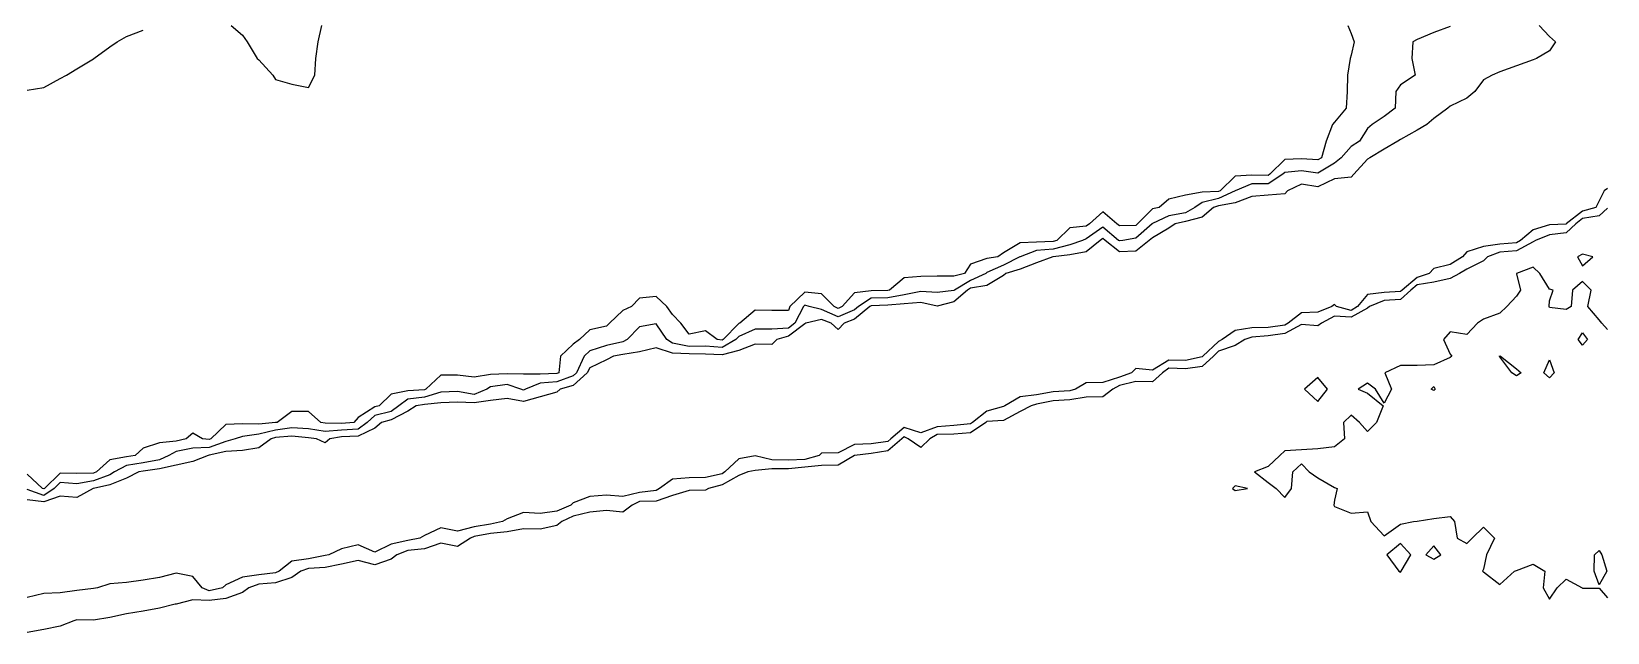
# Model space of a CAD drawing. Header units: metres. Extents: x 2681030 to 2681330, y 1246000 to 1246290.
# Drawn here: x 2681282.38 to 2681330, y 1246236.4 to 1246254.57 of the extents above; entities that cross this region are included whole.
import ezdxf

# ---------------------------------------------------------------- set-up
doc = ezdxf.new("R2010")
doc.units = ezdxf.units.M
doc.layers.add('BASIS_HOEHENLINIEN', color=8, linetype='Continuous')

msp = doc.modelspace()

# ---------------------------------------------------------------- linework, layer by layer
at = {"layer": 'BASIS_HOEHENLINIEN'}
for points, elevation in [([(2681322.157, 1246254.75), (2681322.25, 1246254.506), (2681322.347, 1246254.25), (2681322.25, 1246253.848), (2681322.224, 1246253.75), (2681322.145, 1246253.25), (2681322.13, 1246252.75), (2681322.108, 1246252.25), (2681321.75, 1246251.824), (2681321.696, 1246251.75), (2681321.5, 1246251.25), (2681321.356, 1246250.75), (2681321.25, 1246250.688), (2681320.75, 1246250.712), (2681320.25, 1246250.697), (2681319.801, 1246250.25), (2681319.75, 1246250.217), (2681319.25, 1246250.218), (2681318.75, 1246250.196), (2681318.299, 1246249.75), (2681318.25, 1246249.727), (2681317.75, 1246249.708), (2681317.25, 1246249.615), (2681316.75, 1246249.493), (2681316.456, 1246249.25), (2681316.25, 1246249.207), (2681315.8, 1246248.75), (2681315.75, 1246248.706), (2681315.25, 1246248.69), (2681315.174, 1246248.75), (2681314.75, 1246249.111), (2681314.346, 1246248.75), (2681314.25, 1246248.683), (2681313.75, 1246248.634), (2681313.357, 1246248.25), (2681313.25, 1246248.214), (2681312.75, 1246248.2), (2681312.25, 1246248.178), (2681311.75, 1246247.871), (2681311.58, 1246247.75), (2681311.25, 1246247.702), (2681310.75, 1246247.533), (2681310.568, 1246247.25), (2681310.25, 1246247.173), (2681309.75, 1246247.17), (2681309.25, 1246247.155), (2681308.75, 1246247.122), (2681308.303, 1246246.75), (2681308.25, 1246246.737), (2681307.75, 1246246.73), (2681307.25, 1246246.667), (2681306.876, 1246246.25), (2681306.75, 1246246.193), (2681306.631, 1246246.25), (2681306.25, 1246246.636), (2681305.75, 1246246.682), (2681305.298, 1246246.25), (2681305.25, 1246246.134), (2681304.75, 1246246.136), (2681304.25, 1246246.143), (2681303.783, 1246245.75), (2681303.75, 1246245.735), (2681303.283, 1246245.25), (2681303.25, 1246245.23), (2681303.095, 1246245.25), (2681302.75, 1246245.514), (2681302.25, 1246245.415), (2681301.999, 1246245.75), (2681301.75, 1246246.009), (2681301.58, 1246246.25), (2681301.25, 1246246.557), (2681300.75, 1246246.504), (2681300.514, 1246246.25), (2681300.25, 1246246.128), (2681299.845, 1246245.75), (2681299.75, 1246245.653), (2681299.25, 1246245.544), (2681298.942, 1246245.25), (2681298.75, 1246245.11), (2681298.362, 1246244.75), (2681298.316, 1246244.25), (2681298.25, 1246244.224), (2681297.75, 1246244.206), (2681297.25, 1246244.203), (2681296.75, 1246244.215), (2681296.25, 1246244.199), (2681295.75, 1246244.116), (2681295.25, 1246244.181), (2681294.75, 1246244.179), (2681294.297, 1246243.75), (2681294.25, 1246243.733), (2681293.75, 1246243.707), (2681293.25, 1246243.601), (2681292.889, 1246243.25), (2681292.75, 1246243.221), (2681292.25, 1246242.894), (2681292.117, 1246242.75), (2681291.75, 1246242.716), (2681291.25, 1246242.724), (2681291.124, 1246242.75), (2681290.75, 1246243.077), (2681290.25, 1246243.081), (2681289.802, 1246242.75), (2681289.75, 1246242.741), (2681289.25, 1246242.691), (2681288.75, 1246242.703), (2681288.25, 1246242.682), (2681287.802, 1246242.25), (2681287.75, 1246242.229), (2681287.546, 1246242.25), (2681287.25, 1246242.42), (2681287.057, 1246242.25), (2681286.75, 1246242.186), (2681286.25, 1246242.126), (2681285.75, 1246241.968), (2681285.512, 1246241.75), (2681285.25, 1246241.707), (2681284.75, 1246241.622), (2681284.344, 1246241.25), (2681284.25, 1246241.212), (2681283.75, 1246241.2), (2681283.25, 1246241.215), (2681282.77, 1246240.75), (2681282.75, 1246240.737), (2681282.716, 1246240.75), (2681282.25, 1246241.181)], 429.5), ([(2681327.935, 1246254.75), (2681328.25, 1246254.418), (2681328.43, 1246254.25), (2681328.25, 1246253.979), (2681327.858, 1246253.75), (2681327.75, 1246253.711), (2681327.25, 1246253.53), (2681326.75, 1246253.35), (2681326.516, 1246253.25), (2681326.25, 1246253.104), (2681325.996, 1246252.75), (2681325.75, 1246252.546), (2681325.25, 1246252.306), (2681325.173, 1246252.25), (2681324.75, 1246251.936), (2681324.542, 1246251.75), (2681324.25, 1246251.584), (2681323.75, 1246251.303), (2681323.664, 1246251.25), (2681323.25, 1246251.01), (2681322.823, 1246250.75), (2681322.75, 1246250.702), (2681322.334, 1246250.25), (2681322.25, 1246250.164), (2681321.75, 1246250.111), (2681321.25, 1246249.872), (2681320.75, 1246249.955), (2681320.335, 1246249.75), (2681320.25, 1246249.657), (2681319.75, 1246249.623), (2681319.25, 1246249.581), (2681318.75, 1246249.391), (2681318.25, 1246249.3), (2681318.093, 1246249.25), (2681317.75, 1246248.951), (2681317.25, 1246248.823), (2681316.936, 1246248.75), (2681316.75, 1246248.618), (2681316.25, 1246248.332), (2681316.155, 1246248.25), (2681315.75, 1246247.929), (2681315.25, 1246247.904), (2681314.819, 1246248.25), (2681314.75, 1246248.308), (2681314.67, 1246248.25), (2681314.25, 1246247.906), (2681313.75, 1246247.815), (2681313.25, 1246247.751), (2681313.239, 1246247.75), (2681312.75, 1246247.573), (2681312.25, 1246247.378), (2681311.818, 1246247.25), (2681311.75, 1246247.194), (2681311.25, 1246246.888), (2681310.75, 1246246.804), (2681310.659, 1246246.75), (2681310.25, 1246246.393), (2681309.75, 1246246.264), (2681309.25, 1246246.377), (2681308.75, 1246246.338), (2681308.25, 1246246.294), (2681307.75, 1246246.275), (2681307.712, 1246246.25), (2681307.25, 1246245.865), (2681306.94, 1246245.75), (2681306.75, 1246245.56), (2681306.541, 1246245.75), (2681306.25, 1246245.855), (2681305.772, 1246245.75), (2681305.75, 1246245.73), (2681305.25, 1246245.351), (2681304.896, 1246245.25), (2681304.75, 1246245.1), (2681304.25, 1246245.113), (2681303.75, 1246244.922), (2681303.25, 1246244.787), (2681302.75, 1246244.807), (2681302.25, 1246244.826), (2681301.75, 1246244.843), (2681301.25, 1246245.003), (2681300.75, 1246244.886), (2681300.25, 1246244.802), (2681299.97, 1246244.75), (2681299.75, 1246244.639), (2681299.25, 1246244.403), (2681299.165, 1246244.25), (2681298.75, 1246243.86), (2681298.349, 1246243.75), (2681298.25, 1246243.661), (2681297.75, 1246243.52), (2681297.25, 1246243.385), (2681296.75, 1246243.469), (2681296.25, 1246243.41), (2681295.75, 1246243.34), (2681295.25, 1246243.365), (2681294.75, 1246243.345), (2681294.25, 1246243.291), (2681293.999, 1246243.25), (2681293.75, 1246243.086), (2681293.25, 1246242.828), (2681292.958, 1246242.75), (2681292.75, 1246242.579), (2681292.25, 1246242.334), (2681291.75, 1246242.313), (2681291.396, 1246242.25), (2681291.25, 1246242.136), (2681290.989, 1246242.25), (2681290.75, 1246242.283), (2681290.25, 1246242.328), (2681289.75, 1246242.289), (2681289.623, 1246242.25), (2681289.25, 1246241.983), (2681288.75, 1246241.901), (2681288.25, 1246241.867), (2681287.75, 1246241.754), (2681287.72, 1246241.75), (2681287.25, 1246241.57), (2681286.75, 1246241.452), (2681286.25, 1246241.35), (2681285.75, 1246241.272), (2681285.627, 1246241.25), (2681285.25, 1246241.058), (2681284.75, 1246240.865), (2681284.25, 1246240.751), (2681284.247, 1246240.75), (2681283.75, 1246240.478), (2681283.25, 1246240.522), (2681282.75, 1246240.346), (2681282.25, 1246240.406)], 428.5), ([(2681325.25, 1246254.712), (2681324.75, 1246254.531), (2681324.25, 1246254.321), (2681324.114, 1246254.25), (2681324.084, 1246253.75), (2681324.188, 1246253.25), (2681323.75, 1246252.952), (2681323.604, 1246252.75), (2681323.589, 1246252.25), (2681323.25, 1246251.993), (2681322.89, 1246251.75), (2681322.75, 1246251.633), (2681322.504, 1246251.25), (2681322.25, 1246251.088), (2681321.957, 1246250.75), (2681321.75, 1246250.582), (2681321.25, 1246250.288), (2681320.75, 1246250.352), (2681320.25, 1246250.308), (2681320.192, 1246250.25), (2681319.75, 1246249.965), (2681319.25, 1246249.958), (2681318.753, 1246249.75), (2681318.75, 1246249.748), (2681318.25, 1246249.513), (2681317.75, 1246249.4), (2681317.53, 1246249.25), (2681317.25, 1246249.086), (2681316.75, 1246248.996), (2681316.25, 1246248.76), (2681316.24, 1246248.75), (2681315.75, 1246248.321), (2681315.359, 1246248.25), (2681315.25, 1246248.233), (2681315.229, 1246248.25), (2681314.75, 1246248.655), (2681314.25, 1246248.296), (2681314.14, 1246248.25), (2681313.75, 1246248.121), (2681313.25, 1246247.982), (2681312.75, 1246247.949), (2681312.25, 1246247.755), (2681312.244, 1246247.75), (2681311.75, 1246247.501), (2681311.25, 1246247.282), (2681311.211, 1246247.25), (2681310.75, 1246247.039), (2681310.267, 1246246.75), (2681310.25, 1246246.735), (2681309.75, 1246246.675), (2681309.25, 1246246.702), (2681308.75, 1246246.61), (2681308.25, 1246246.515), (2681307.75, 1246246.503), (2681307.367, 1246246.25), (2681307.25, 1246246.153), (2681306.75, 1246245.941), (2681306.25, 1246246.163), (2681305.878, 1246246.25), (2681305.75, 1246246.288), (2681305.71, 1246246.25), (2681305.441, 1246245.75), (2681305.25, 1246245.599), (2681304.75, 1246245.572), (2681304.25, 1246245.571), (2681303.75, 1246245.346), (2681303.657, 1246245.25), (2681303.25, 1246245.009), (2681302.75, 1246245.052), (2681302.25, 1246245.046), (2681301.75, 1246245.141), (2681301.577, 1246245.25), (2681301.25, 1246245.731), (2681300.75, 1246245.639), (2681300.378, 1246245.25), (2681300.25, 1246245.18), (2681299.75, 1246245.074), (2681299.25, 1246244.908), (2681299.077, 1246244.75), (2681298.851, 1246244.25), (2681298.75, 1246244.155), (2681298.25, 1246243.976), (2681297.75, 1246243.93), (2681297.308, 1246243.75), (2681297.25, 1246243.721), (2681297.169, 1246243.75), (2681296.75, 1246243.893), (2681296.25, 1246243.823), (2681296.135, 1246243.75), (2681295.75, 1246243.588), (2681295.25, 1246243.679), (2681294.75, 1246243.666), (2681294.25, 1246243.512), (2681293.75, 1246243.455), (2681293.483, 1246243.25), (2681293.25, 1246243.075), (2681292.75, 1246242.955), (2681292.524, 1246242.75), (2681292.25, 1246242.549), (2681291.75, 1246242.515), (2681291.25, 1246242.471), (2681290.75, 1246242.558), (2681290.25, 1246242.582), (2681289.75, 1246242.515), (2681289.25, 1246242.395), (2681288.75, 1246242.324), (2681288.535, 1246242.25), (2681288.25, 1246242.171), (2681287.75, 1246241.992), (2681287.25, 1246241.973), (2681286.75, 1246241.87), (2681286.532, 1246241.75), (2681286.25, 1246241.618), (2681285.75, 1246241.53), (2681285.25, 1246241.445), (2681284.891, 1246241.25), (2681284.75, 1246241.163), (2681284.25, 1246240.982), (2681283.75, 1246240.887), (2681283.25, 1246240.927), (2681283.067, 1246240.75), (2681282.75, 1246240.541), (2681282.25, 1246240.723)], 429), ([(2681282.25, 1246252.793), (2681282.75, 1246252.877), (2681283.25, 1246253.141), (2681283.435, 1246253.25), (2681283.75, 1246253.436), (2681284.25, 1246253.743), (2681284.259, 1246253.75), (2681284.75, 1246254.104), (2681284.97, 1246254.25), (2681285.25, 1246254.416), (2681285.75, 1246254.605)], 429.5), ([(2681288.414, 1246254.75), (2681288.75, 1246254.452), (2681288.894, 1246254.25), (2681289.199, 1246253.75), (2681289.25, 1246253.709), (2681289.673, 1246253.25), (2681289.75, 1246253.111), (2681290.25, 1246252.969), (2681290.75, 1246252.869), (2681290.938, 1246253.25), (2681290.975, 1246253.75), (2681291.037, 1246254.25), (2681291.147, 1246254.75)], 429.5), ([(2681330, 1246249.821), (2681329.904, 1246249.75), (2681329.75, 1246249.444), (2681329.647, 1246249.25), (2681329.25, 1246249.138), (2681328.754, 1246248.75), (2681328.75, 1246248.746), (2681328.25, 1246248.724), (2681327.75, 1246248.567), (2681327.367, 1246248.25), (2681327.25, 1246248.182), (2681326.75, 1246248.135), (2681326.25, 1246248.062), (2681325.75, 1246247.902), (2681325.617, 1246247.75), (2681325.25, 1246247.522), (2681324.75, 1246247.4), (2681324.611, 1246247.25), (2681324.25, 1246247.13), (2681323.801, 1246246.75), (2681323.75, 1246246.702), (2681323.25, 1246246.673), (2681322.75, 1246246.614), (2681322.447, 1246246.25), (2681322.25, 1246246.132), (2681321.81, 1246246.25), (2681321.75, 1246246.313), (2681321.672, 1246246.25), (2681321.25, 1246246.081), (2681320.75, 1246246.062), (2681320.351, 1246245.75), (2681320.25, 1246245.69), (2681319.75, 1246245.62), (2681319.25, 1246245.608), (2681318.75, 1246245.524), (2681318.355, 1246245.25), (2681318.25, 1246245.199), (2681317.772, 1246244.75), (2681317.75, 1246244.73), (2681317.25, 1246244.62), (2681316.75, 1246244.627), (2681316.25, 1246244.329), (2681315.75, 1246244.382), (2681315.619, 1246244.25), (2681315.25, 1246244.118), (2681314.75, 1246243.951), (2681314.25, 1246243.944), (2681313.927, 1246243.75), (2681313.75, 1246243.701), (2681313.25, 1246243.669), (2681312.75, 1246243.587), (2681312.25, 1246243.524), (2681311.788, 1246243.25), (2681311.75, 1246243.227), (2681311.25, 1246243.093), (2681310.808, 1246242.75), (2681310.75, 1246242.71), (2681310.25, 1246242.654), (2681309.75, 1246242.616), (2681309.25, 1246242.438), (2681308.75, 1246242.593), (2681308.342, 1246242.25), (2681308.25, 1246242.174), (2681307.75, 1246242.097), (2681307.25, 1246242.079), (2681306.75, 1246241.831), (2681306.25, 1246241.818), (2681306.176, 1246241.75), (2681305.75, 1246241.628), (2681305.25, 1246241.608), (2681304.75, 1246241.621), (2681304.25, 1246241.741), (2681303.75, 1246241.643), (2681303.332, 1246241.25), (2681303.25, 1246241.194), (2681302.75, 1246241.085), (2681302.25, 1246241.075), (2681301.75, 1246241.037), (2681301.355, 1246240.75), (2681301.25, 1246240.695), (2681300.75, 1246240.625), (2681300.25, 1246240.51), (2681299.75, 1246240.546), (2681299.25, 1246240.505), (2681298.75, 1246240.32), (2681298.679, 1246240.25), (2681298.25, 1246240.067), (2681297.75, 1246239.991), (2681297.25, 1246240.024), (2681296.75, 1246239.837), (2681296.614, 1246239.75), (2681296.25, 1246239.67), (2681295.75, 1246239.592), (2681295.25, 1246239.46), (2681294.75, 1246239.559), (2681294.25, 1246239.326), (2681294.11, 1246239.25), (2681293.75, 1246239.179), (2681293.25, 1246239.07), (2681292.75, 1246238.823), (2681292.25, 1246239.051), (2681291.75, 1246238.925), (2681291.365, 1246238.75), (2681291.25, 1246238.722), (2681290.75, 1246238.622), (2681290.25, 1246238.552), (2681289.858, 1246238.25), (2681289.75, 1246238.197), (2681289.25, 1246238.142), (2681288.75, 1246238.071), (2681288.25, 1246237.835), (2681288.154, 1246237.75), (2681287.75, 1246237.657), (2681287.533, 1246237.75), (2681287.25, 1246238.091), (2681286.75, 1246238.196), (2681286.25, 1246238.058), (2681285.75, 1246237.982), (2681285.25, 1246237.912), (2681284.75, 1246237.867), (2681284.375, 1246237.75), (2681284.25, 1246237.723), (2681283.75, 1246237.668), (2681283.25, 1246237.595), (2681282.75, 1246237.58), (2681282.25, 1246237.454)], 428), ([(2681330, 1246249.228), (2681329.75, 1246248.998), (2681329.25, 1246248.913), (2681329.042, 1246248.75), (2681328.75, 1246248.477), (2681328.25, 1246248.415), (2681327.825, 1246248.25), (2681327.75, 1246248.205), (2681327.25, 1246247.937), (2681326.75, 1246247.897), (2681326.378, 1246247.75), (2681326.25, 1246247.629), (2681325.75, 1246247.377), (2681325.529, 1246247.25), (2681325.25, 1246247.102), (2681324.75, 1246246.993), (2681324.25, 1246246.91), (2681324.06, 1246246.75), (2681323.75, 1246246.462), (2681323.25, 1246246.436), (2681322.81, 1246246.25), (2681322.75, 1246246.197), (2681322.25, 1246245.927), (2681321.75, 1246245.957), (2681321.354, 1246245.75), (2681321.25, 1246245.664), (2681320.75, 1246245.705), (2681320.25, 1246245.432), (2681319.75, 1246245.365), (2681319.25, 1246245.324), (2681319.038, 1246245.25), (2681318.75, 1246245.074), (2681318.25, 1246244.899), (2681318.091, 1246244.75), (2681317.75, 1246244.442), (2681317.25, 1246244.371), (2681316.75, 1246244.391), (2681316.551, 1246244.25), (2681316.25, 1246243.975), (2681315.75, 1246243.983), (2681315.25, 1246243.86), (2681315.051, 1246243.75), (2681314.75, 1246243.519), (2681314.25, 1246243.51), (2681313.75, 1246243.431), (2681313.25, 1246243.4), (2681312.75, 1246243.297), (2681312.587, 1246243.25), (2681312.25, 1246243.077), (2681311.75, 1246242.804), (2681311.25, 1246242.776), (2681311.216, 1246242.75), (2681310.75, 1246242.432), (2681310.25, 1246242.395), (2681309.75, 1246242.382), (2681309.523, 1246242.25), (2681309.25, 1246241.989), (2681308.866, 1246242.25), (2681308.75, 1246242.308), (2681308.681, 1246242.25), (2681308.25, 1246241.894), (2681307.75, 1246241.808), (2681307.25, 1246241.753), (2681307.244, 1246241.75), (2681306.75, 1246241.46), (2681306.25, 1246241.449), (2681305.75, 1246241.395), (2681305.25, 1246241.341), (2681304.75, 1246241.348), (2681304.25, 1246241.298), (2681304.025, 1246241.25), (2681303.75, 1246241.145), (2681303.25, 1246240.862), (2681302.833, 1246240.75), (2681302.75, 1246240.704), (2681302.25, 1246240.689), (2681301.75, 1246240.54), (2681301.25, 1246240.367), (2681300.75, 1246240.359), (2681300.525, 1246240.25), (2681300.25, 1246240.035), (2681299.75, 1246240.084), (2681299.25, 1246240.033), (2681298.75, 1246239.915), (2681298.404, 1246239.75), (2681298.25, 1246239.629), (2681297.75, 1246239.518), (2681297.25, 1246239.53), (2681296.75, 1246239.436), (2681296.25, 1246239.393), (2681295.75, 1246239.301), (2681295.643, 1246239.25), (2681295.25, 1246238.994), (2681294.75, 1246239.093), (2681294.25, 1246238.926), (2681293.75, 1246238.873), (2681293.416, 1246238.75), (2681293.25, 1246238.619), (2681292.75, 1246238.445), (2681292.25, 1246238.575), (2681291.75, 1246238.462), (2681291.25, 1246238.36), (2681290.75, 1246238.334), (2681290.521, 1246238.25), (2681290.25, 1246238.057), (2681289.75, 1246237.9), (2681289.25, 1246237.855), (2681288.946, 1246237.75), (2681288.75, 1246237.602), (2681288.25, 1246237.429), (2681287.75, 1246237.365), (2681287.25, 1246237.381), (2681286.75, 1246237.256), (2681286.725, 1246237.25), (2681286.25, 1246237.128), (2681285.75, 1246237.038), (2681285.25, 1246236.964), (2681284.75, 1246236.855), (2681284.25, 1246236.774), (2681283.75, 1246236.776), (2681283.655, 1246236.75), (2681283.25, 1246236.585), (2681282.75, 1246236.488), (2681282.25, 1246236.397)], 427.5), ([(2681329.25, 1246247.477), (2681329.556, 1246247.75), (2681329.25, 1246247.839), (2681329.098, 1246247.75), (2681329.25, 1246247.477)], 427), ([(2681330, 1246245.553), (2681329.831, 1246245.75), (2681329.75, 1246245.846), (2681329.405, 1246246.25), (2681329.507, 1246246.75), (2681329.25, 1246247.004), (2681328.945, 1246246.75), (2681328.904, 1246246.25), (2681328.75, 1246246.16), (2681328.25, 1246246.223), (2681328.237, 1246246.25), (2681328.25, 1246246.421), (2681328.356, 1246246.75), (2681328.25, 1246246.775), (2681327.952, 1246247.25), (2681327.75, 1246247.445), (2681327.25, 1246247.251), (2681327.248, 1246247.25), (2681327.25, 1246247.235), (2681327.371, 1246246.75), (2681327.25, 1246246.564), (2681326.957, 1246246.25), (2681326.75, 1246246.051), (2681326.25, 1246245.865), (2681326.077, 1246245.75), (2681325.75, 1246245.408), (2681325.25, 1246245.486), (2681325.043, 1246245.25), (2681325.25, 1246244.813), (2681325.3, 1246244.75), (2681325.25, 1246244.712), (2681324.75, 1246244.493), (2681324.25, 1246244.469), (2681323.75, 1246244.467), (2681323.274, 1246244.25), (2681323.474, 1246243.75), (2681323.25, 1246243.33), (2681322.989, 1246243.75), (2681322.75, 1246243.937), (2681322.468, 1246243.75), (2681322.75, 1246243.631), (2681323.22, 1246243.25), (2681323.023, 1246242.75), (2681322.75, 1246242.472), (2681322.504, 1246242.75), (2681322.25, 1246242.972), (2681322.024, 1246242.75), (2681322.052, 1246242.25), (2681321.75, 1246242.011), (2681321.25, 1246241.945), (2681320.75, 1246241.916), (2681320.25, 1246241.894), (2681320.096, 1246241.75), (2681319.75, 1246241.413), (2681319.332, 1246241.25), (2681319.75, 1246240.933), (2681319.988, 1246240.75), (2681320.25, 1246240.479), (2681320.449, 1246240.75), (2681320.491, 1246241.25), (2681320.75, 1246241.5), (2681320.988, 1246241.25), (2681321.25, 1246241.071), (2681321.75, 1246240.781), (2681321.827, 1246240.75), (2681321.75, 1246240.399), (2681321.727, 1246240.25), (2681321.75, 1246240.207), (2681322.25, 1246240.008), (2681322.75, 1246240.041), (2681322.851, 1246239.75), (2681323.25, 1246239.322), (2681323.75, 1246239.675), (2681324.141, 1246239.75), (2681324.25, 1246239.76), (2681324.75, 1246239.839), (2681325.25, 1246239.901), (2681325.375, 1246239.75), (2681325.454, 1246239.25), (2681325.75, 1246239.085), (2681325.91, 1246239.25), (2681326.25, 1246239.579), (2681326.588, 1246239.25), (2681326.34, 1246238.75), (2681326.25, 1246238.312), (2681326.226, 1246238.25), (2681326.25, 1246238.233), (2681326.75, 1246237.852), (2681327.186, 1246238.25), (2681327.25, 1246238.274), (2681327.75, 1246238.468), (2681328.108, 1246238.25), (2681328.057, 1246237.75), (2681328.25, 1246237.409), (2681328.479, 1246237.75), (2681328.75, 1246238.006), (2681329.239, 1246237.75), (2681329.25, 1246237.74), (2681329.75, 1246237.739), (2681330, 1246237.447)], 427), ([(2681329.399, 1246245.25), (2681329.25, 1246245.082), (2681329.113, 1246245.25), (2681329.25, 1246245.452), (2681329.399, 1246245.25)], 427), ([(2681327.388, 1246244.25), (2681327.25, 1246244.155), (2681327.106, 1246244.25), (2681326.75, 1246244.733), (2681326.729, 1246244.75), (2681326.75, 1246244.76), (2681326.763, 1246244.75), (2681327.25, 1246244.368), (2681327.388, 1246244.25)], 427), ([(2681328.393, 1246244.25), (2681328.25, 1246244.095), (2681328.072, 1246244.25), (2681328.25, 1246244.636), (2681328.393, 1246244.25)], 427), ([(2681321.25, 1246243.379), (2681321.538, 1246243.75), (2681321.25, 1246244.111), (2681320.84, 1246243.75), (2681321.25, 1246243.379)], 427), ([(2681324.796, 1246243.75), (2681324.75, 1246243.717), (2681324.668, 1246243.75), (2681324.75, 1246243.836), (2681324.796, 1246243.75)], 427), ([(2681318.75, 1246240.687), (2681319.122, 1246240.75), (2681318.75, 1246240.831), (2681318.668, 1246240.75), (2681318.75, 1246240.687)], 427), ([(2681323.75, 1246238.223), (2681323.769, 1246238.25), (2681324.055, 1246238.75), (2681323.75, 1246239.084), (2681323.334, 1246238.75), (2681323.692, 1246238.25), (2681323.75, 1246238.223)], 427), ([(2681324.75, 1246238.613), (2681324.965, 1246238.75), (2681324.75, 1246239.021), (2681324.508, 1246238.75), (2681324.75, 1246238.613)], 427), ([(2681329.979, 1246238.25), (2681329.75, 1246237.839), (2681329.597, 1246238.25), (2681329.61, 1246238.75), (2681329.75, 1246238.879), (2681329.829, 1246238.75), (2681329.979, 1246238.25)], 427)]:
    msp.add_lwpolyline(points, dxfattribs=dict(at, elevation=elevation))

doc.saveas('drawing.dxf')
